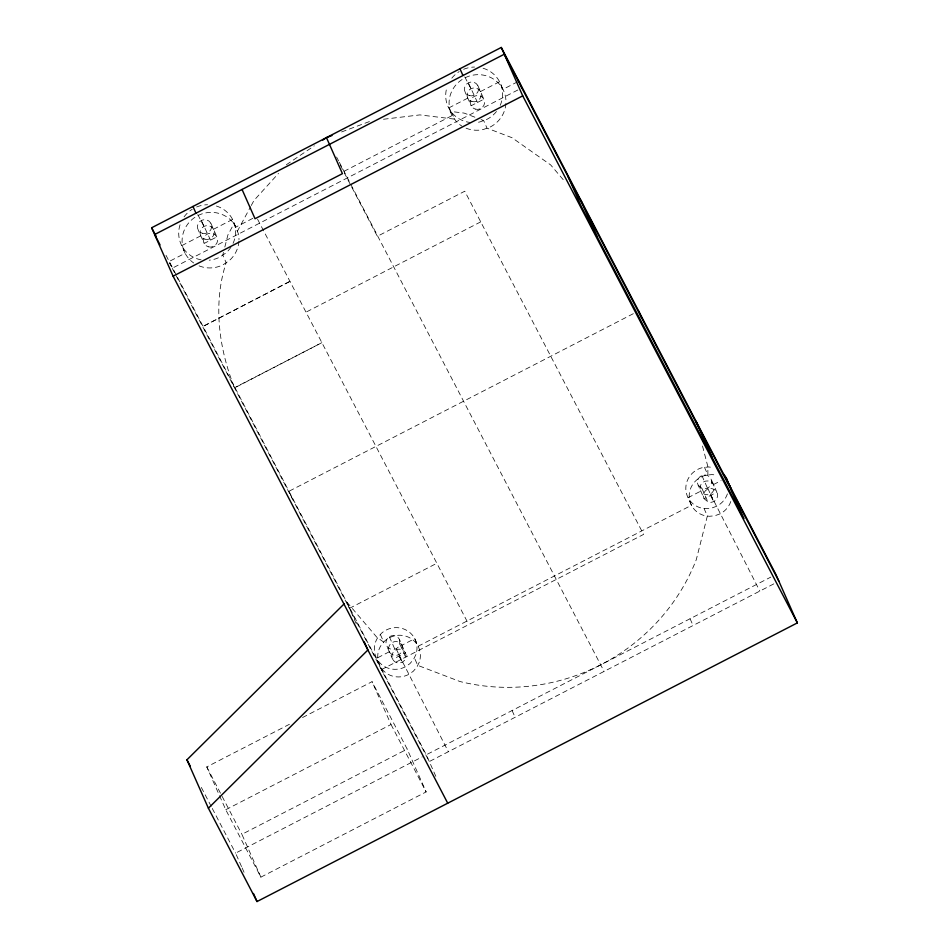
<?xml version="1.0" encoding="UTF-8"?>
<svg xmlns="http://www.w3.org/2000/svg" width="949" height="949" viewBox="0 0 949 949"><rect width="100%" height="100%" fill="white"/><g stroke="black" fill="none" stroke-linecap="round" stroke-linejoin="round"><path stroke-width="0.71" stroke-dasharray="4.75 3.56" d="M223.466 252.398L222.79 255.079L226.159 262.695C212.778 303.609 218.851 348.544 234.557 387.904L321.889 342.66L234.486 387.738M224.83 247.025L227.902 234.937L234.059 223.525L237.428 231.141L250.583 206.752M251.26 205.494L253.988 200.441L278.508 173.406M286.361 164.746L314.309 145.826M200.797 235.815L181.733 245.649L185.102 253.264L169.207 261.461L165.838 254.984M213.513 229.255L232.588 219.421L238.401 233.834A28.612 27.64 -23.9 0 1 238.982 239.611M467.786 98.127L448.711 107.961L452.092 115.576L456.255 121.472A28.612 27.64 -23.9 0 0 461.878 126.075M480.502 91.567L499.565 81.733L502.946 89.348L517.608 81.792M252.79 218.365L235.957 227.036A28.612 27.64 -23.9 0 0 192.173 219.385A28.612 27.64 -23.9 0 0 193.679 262.968M344.024 171.306L452.092 115.576A28.612 27.64 -23.9 0 1 471.036 75.564A28.612 27.64 -23.9 0 1 505.971 101.923M517.893 89.965L172.208 268.235L169.812 262.814M480.728 221.864L305.993 312.185M633.327 313.68L288.959 491.274L291.96 498.047M349.446 608.356L436.848 563.279M389.315 651.761L376.599 658.309L382.969 672.699M402.02 645.201L402.423 650.492A7.153 6.904 -23.9 0 1 391.759 654.383A7.153 6.904 -23.9 0 1 390.941 643.41L392.471 642.354A7.153 6.904 -23.9 0 1 402.02 645.201L414.737 638.641L418.118 646.257L691.453 505.295L688.084 497.679L700.789 491.119A7.153 6.904 -23.9 0 1 703.956 481.712L705.712 481.072A7.153 6.904 -23.9 0 1 714.253 488.071A7.153 6.904 -23.9 0 1 704.917 494.488L700.789 491.119M713.506 484.559L721.133 480.633M381.379 669.638L643.588 534.406L464.761 191.224L377.358 236.301L344.321 172.896M302.529 717.539L372.055 681.679L407.18 749.093L426.148 791.917L260.88 877.149L225.755 809.734L206.775 766.911L289.409 724.301M225.755 809.734L391.024 724.502L372.055 681.679M260.88 877.149L241.9 834.325L407.18 749.093M241.532 866.591L235.577 853.139L422.329 756.827M435.828 776.341L426.279 754.787L770.813 577.111M773.815 583.872L429.28 761.561L169.515 263.051M341.593 131.947L371.866 120.653M383.503 119.254L419.849 114.9L454.607 119.135L451.226 111.519L464.156 113.097L475.852 117.569M481.048 119.562L483.646 120.547L487.027 128.162L512.021 137.724L550.657 164.924L564.928 181.674M698.167 485.2L702.284 488.569A7.153 6.904 -23.9 0 0 711.631 482.139A7.153 6.904 -23.9 0 0 703.09 475.152L701.335 475.793A7.153 6.904 -23.9 0 0 698.167 485.2L704.17 498.735L708.286 502.116A7.153 6.904 -23.9 0 0 717.622 495.686A7.153 6.904 -23.9 0 0 709.081 488.688L707.337 489.328A7.153 6.904 -23.9 0 0 704.17 498.735L716.886 492.175L710.884 478.64M710.338 493.966L759.829 591.085M710.528 495.461L713.719 501.582L707.717 488.047M464.785 76.905L470.941 88.72M477.513 102.468L468.32 82.8M336.598 157.048L338.615 160.939M339.291 162.232L604.086 671.406M340.264 165.114L343.645 171.603M257.594 219.266L468.782 624.561M197.807 214.593L203.964 226.408M210.536 240.156L201.342 220.488M398.865 654.608L448.343 751.727M399.043 656.091L402.234 662.224L396.231 648.689M169.895 262.778L426.279 754.787M391.024 724.502L426.148 791.917M206.775 766.911L241.9 834.325M201.33 787.421L211.603 807.136M212.279 808.453L235.577 853.139M704.502 467.382L707.883 474.998L707.871 466.635L701.963 443.954M701.904 475.579L707.907 489.126M701.928 488.403L707.918 501.95M703.992 508.367L707.361 515.983L696.269 559.696A197.606 190.879 -23.9 0 1 460.016 681.536L417.726 665.356L414.357 657.74M477.869 85.647L483.871 99.182L471.155 105.742L465.152 92.207M690.077 618.736L693.078 625.51M512.092 710.54L515.093 717.302M399.399 639.282L399.79 644.573A7.153 6.904 -23.9 0 1 389.137 648.464A7.153 6.904 -23.9 0 1 388.319 637.479L389.849 636.423A7.153 6.904 -23.9 0 1 399.399 639.282L406.006 654.513L405.792 658.108A7.153 6.904 -23.9 0 1 395.14 661.999A7.153 6.904 -23.9 0 1 394.309 651.026L395.852 649.97A7.153 6.904 -23.9 0 1 405.401 652.817L392.684 659.377L386.682 645.83M399.873 644.181L405.875 657.716M210.892 223.335L216.894 236.87L204.177 243.43L198.175 229.895M389.351 636.767L395.353 650.314M380.383 634.537L383.752 642.153L376.895 637.325L346.444 601.583L356.587 624.478M242.125 867.932L245.103 874.658M233.086 243.335A28.612 27.64 -23.9 0 0 235.02 226.218L232.588 219.421A28.612 27.64 -23.9 0 0 216.099 205.933M230.927 247.215A28.612 27.64 -23.9 0 1 226.076 252.825L219.931 257.049A28.612 27.64 -23.9 0 1 209.231 260.204M201.081 259.836A28.612 27.64 -23.9 0 1 180.144 224.474M184.082 216.858A28.612 27.64 -23.9 0 1 192.22 209.255M196.645 206.977A28.612 27.64 -23.9 0 1 207.57 204.735M483.088 68.245A28.612 27.64 -23.9 0 1 500.076 105.647M496.469 111.519A28.612 27.64 -23.9 0 1 486.908 119.36L479.897 121.923A28.612 27.64 -23.9 0 1 476.208 122.516M471.012 122.551A28.612 27.64 -23.9 0 1 452.887 113.856L448.711 107.961A28.612 27.64 -23.9 0 1 447.133 86.786M451.819 78.174A28.612 27.64 -23.9 0 1 459.209 71.566M463.622 69.289A28.612 27.64 -23.9 0 1 474.559 67.047M238.934 241.058A28.612 27.64 -23.9 0 1 229.456 260.441L223.3 264.664A28.612 27.64 -23.9 0 1 198.815 265.767M505.924 103.37A28.612 27.64 -23.9 0 1 490.289 126.976L483.278 129.538A28.612 27.64 -23.9 0 1 465.793 128.079M727.409 493.883A21.459 20.724 -23.9 0 1 716.732 506.232L711.465 508.142L705.914 508.676L700.433 507.798A21.459 20.724 -23.9 0 1 685.842 487.169A21.459 20.724 -23.9 0 1 702.829 467.537L708.393 467.003A21.459 20.724 -23.9 0 1 713.862 467.893M730.789 501.499A21.459 20.724 -23.9 0 1 720.101 513.848L714.846 515.758L709.283 516.303L703.814 515.414A21.459 20.724 -23.9 0 1 689.223 494.785A21.459 20.724 -23.9 0 1 706.21 475.152L711.762 474.619A21.459 20.724 -23.9 0 1 717.23 475.508M415.923 654.525L413.503 659.484L409.861 663.695L405.247 666.862A21.459 20.724 -23.9 0 1 379.73 662.734A21.459 20.724 -23.9 0 1 377.832 637.479L381.474 633.268A21.459 20.724 -23.9 0 1 407.394 630.765A21.459 20.724 -23.9 0 1 415.923 654.525M419.304 662.141L416.872 667.1L413.23 671.311L408.628 674.478A21.459 20.724 -23.9 0 1 383.099 670.35A21.459 20.724 -23.9 0 1 381.213 645.095L384.855 640.883A21.459 20.724 -23.9 0 1 410.775 638.38A21.459 20.724 -23.9 0 1 419.304 662.141M289.955 281.378L202.623 326.622L289.955 281.378M208.294 246.799A7.153 6.904 -23.9 0 0 217.499 238.579A7.153 6.904 -23.9 0 0 205.803 235.079A7.153 6.904 -23.9 0 0 208.294 246.799M204.925 239.184A7.153 6.904 -23.9 0 0 214.118 230.951A7.153 6.904 -23.9 0 0 202.422 227.463A7.153 6.904 -23.9 0 0 204.925 239.184M202.291 233.264A7.153 6.904 -23.9 0 0 211.497 225.032A7.153 6.904 -23.9 0 0 199.8 221.544A7.153 6.904 -23.9 0 0 202.291 233.264M469.281 95.576A7.153 6.904 -23.9 0 0 478.486 87.344A7.153 6.904 -23.9 0 0 466.789 83.856A7.153 6.904 -23.9 0 0 469.281 95.576M471.902 101.496A7.153 6.904 -23.9 0 0 481.107 93.263A7.153 6.904 -23.9 0 0 469.411 89.775A7.153 6.904 -23.9 0 0 471.902 101.496M475.283 109.111A7.153 6.904 -23.9 0 0 484.476 100.879A7.153 6.904 -23.9 0 0 472.78 97.391A7.153 6.904 -23.9 0 0 475.283 109.111"/><path stroke-width="1.42" d="M447.726 803.198L173.098 276.171L151.65 227.76L501.274 47.45L775.902 574.489L797.35 622.9L257.025 901.55L208.389 808.216L186.941 759.805L344.345 603.671M208.389 808.216L367.892 649.994L364.321 641.939M322.814 140.072L326.456 137.605L331.96 135.553M173.098 276.171L522.721 95.861L501.274 47.45M578.249 197.309L581.108 200.654L597.087 236.716M778.904 581.251L504.275 54.223L154.651 234.522L160.049 244.901M522.721 95.861L797.35 622.9M151.65 227.76L156.383 236.835M186.941 759.805L190.369 766.389M726.222 478.011L732.592 492.401M731.003 489.328L743.98 518.617L581.12 206.063L568.143 176.787M712.047 457.335L696.068 421.273L696.803 424.108M638.582 310.964L641.583 317.737M518.83 81.151L521.831 87.925M459.957 68.755L462.958 75.529M326.456 137.605L342.435 173.655L255.032 218.733L242.054 189.456M192.967 206.443L195.968 213.217M253.454 893.484L257.025 901.55M723.091 473.587A21.459 20.724 -23.9 0 1 728.049 483.1M727.361 482.222A21.459 20.724 -23.9 0 1 731.098 489.411"/></g></svg>
